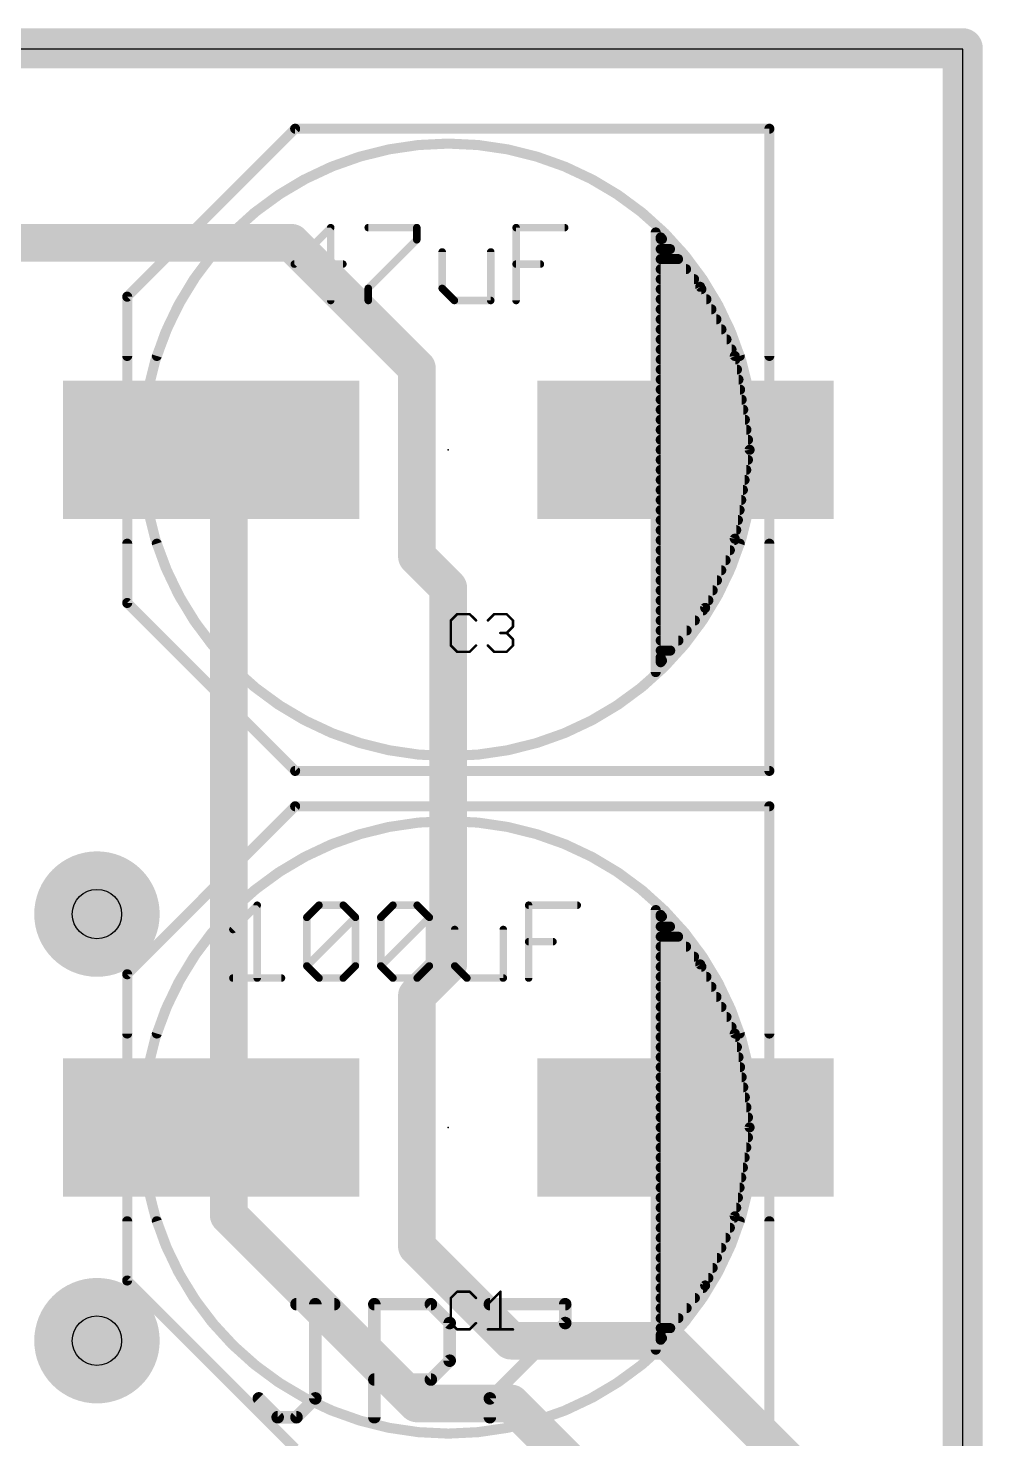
# Model space of a CAD drawing. Extents: x -0.5 to 48.5, y -14.8 to 29.2.
# Drawn here: x 38.8 to 48.46, y 14.88 to 29.16 of the extents above; entities that cross this region are included whole.
import ezdxf

# ---------------------------------------------------------------- set-up
doc = ezdxf.new("R2010")
doc.units = 0
for name, color, linetype in [('1', 22, 'CONTINUOUS'), ('18', 82, 'CONTINUOUS'), ('20', 7, 'CONTINUOUS'), ('21', 253, 'CONTINUOUS'), ('23', 7, 'CONTINUOUS'), ('25', 253, 'CONTINUOUS'), ('27', 253, 'CONTINUOUS'), ('44', 253, 'CONTINUOUS'), ('51', 253, 'CONTINUOUS')]:
    doc.layers.add(name, color=color, linetype=linetype)

# ---------------------------------------------------------------- blocks, each defined once
blk = doc.blocks.new('RECT')
blk.add_solid([(-0.5, -0.5), (0.5, -0.5), (-0.5, 0.5), (0.5, 0.5)])
blk = doc.blocks.new('ROUNDV')
at = {"const_width": 0.5}
blk.add_lwpolyline([(0, -0.25, 1), (0, 0.25, 1), (0, -0.25)], format="xyb", dxfattribs=at)

msp = doc.modelspace()

# ---------------------------------------------------------------- linework, layer by layer
at = {"layer": '1'}
for points, const_width in [([(-0.254, 28.956), (48.26, 28.956)], 0.4064), ([(48.26, 28.956), (48.26, 0)], 0.4064), ([(41.4655, 26.9875), (27.4955, 26.9875)], 0.381), ([(42.7355, 25.7175), (41.4655, 26.9875)], 0.381), ([(42.7355, 23.8125), (42.7355, 25.7175)], 0.381), ([(40.8305, 24.765), (40.653, 24.892)], 0.381), ([(40.8305, 24.765), (40.8305, 18.0975)], 0.381), ([(43.053, 23.495), (42.7355, 23.8125)], 0.381), ([(43.053, 19.685), (43.053, 23.495)], 0.381), ([(42.7355, 19.3675), (43.053, 19.685)], 0.381), ([(42.7355, 16.8275), (42.7355, 19.3675)], 0.381), ([(40.8305, 18.0975), (40.653, 18.034)], 0.381), ([(40.8305, 17.78), (40.653, 18.034)], 0.381), ([(40.8305, 17.145), (40.8305, 17.78)], 0.381), ([(42.7355, 15.24), (40.8305, 17.145)], 0.381), ([(43.688, 15.875), (42.7355, 16.8275)], 0.381), ([(45.2755, 15.875), (43.688, 15.875)], 0.381), ([(46.863, 14.2875), (45.2755, 15.875)], 0.381), ([(43.688, 15.24), (42.7355, 15.24)], 0.381), ([(44.958, 13.97), (43.688, 15.24)], 0.381)]:
    msp.add_lwpolyline(points, dxfattribs=dict(at, const_width=const_width))
for points, const_width in [([(48.3616, 28.956, 1), (48.1584, 28.956)], 0.2032), ([(48.26, 28.8544, 1), (48.26, 29.0576)], 0.2032), ([(41.5329, 27.0549, 1), (41.3981, 26.9201)], 0.1905), ([(41.4655, 26.8923, 1), (41.4655, 27.0828)], 0.1905), ([(42.8308, 25.7175, 1), (42.6403, 25.7175)], 0.1905), ([(42.6681, 25.6501, 1), (42.8029, 25.7849)], 0.1905), ([(40.7084, 24.9695, 1), (40.5976, 24.8145)], 0.1905), ([(40.9258, 24.765, 1), (40.7353, 24.765)], 0.1905), ([(40.7751, 24.6875, 1), (40.8859, 24.8425)], 0.1905), ([(42.8029, 23.8799, 1), (42.6681, 23.7451)], 0.1905), ([(42.6403, 23.8125, 1), (42.8308, 23.8125)], 0.1905), ([(43.1483, 23.495, 1), (42.9578, 23.495)], 0.1905), ([(42.9856, 23.4276, 1), (43.1204, 23.5624)], 0.1905), ([(43.1204, 19.6176, 1), (42.9856, 19.7524)], 0.1905), ([(42.9578, 19.685, 1), (43.1483, 19.685)], 0.1905), ([(42.6681, 19.4349, 1), (42.8029, 19.3001)], 0.1905), ([(42.8308, 19.3675, 1), (42.6403, 19.3675)], 0.1905), ([(40.8626, 18.0078, 1), (40.7984, 18.1872)], 0.1905), ([(40.7311, 18.0886, 1), (40.5749, 17.9794)], 0.1905), ([(40.6209, 18.1237, 1), (40.6851, 17.9443)], 0.1905), ([(40.7353, 18.0975, 1), (40.9258, 18.0975)], 0.1905), ([(40.9258, 17.78, 1), (40.7353, 17.78)], 0.1905), ([(40.7524, 17.7254, 1), (40.9086, 17.8346)], 0.1905), ([(40.8979, 17.2124, 1), (40.7631, 17.0776)], 0.1905), ([(40.7353, 17.145, 1), (40.9258, 17.145)], 0.1905), ([(42.8029, 16.8949, 1), (42.6681, 16.7601)], 0.1905), ([(42.6403, 16.8275, 1), (42.8308, 16.8275)], 0.1905), ([(43.688, 15.9703, 1), (43.688, 15.7797)], 0.1905), ([(43.6206, 15.8076, 1), (43.7554, 15.9424)], 0.1905), ([(45.3429, 15.9424, 1), (45.2081, 15.8076)], 0.1905), ([(45.2755, 15.7797, 1), (45.2755, 15.9703)], 0.1905), ([(42.7355, 15.3353, 1), (42.7355, 15.1448)], 0.1905), ([(43.7554, 15.3074, 1), (43.6206, 15.1726)], 0.1905), ([(43.688, 15.1448, 1), (43.688, 15.3353)], 0.1905), ([(42.6681, 15.1726, 1), (42.8029, 15.3074)], 0.1905)]:
    msp.add_lwpolyline(points, format="xyb", dxfattribs=dict(at, const_width=const_width))
at = {"layer": '20'}
for p, q in [((48.26, 28.946), (0, 28.946)), ((48.26, 0), (48.26, 28.946))]:
    msp.add_line(p, q, dxfattribs=at)
at = {"layer": '21', "const_width": 0.1016}
for points in [[(39.803, 26.442), (41.503, 28.142)], [(41.503, 28.142), (46.303, 28.142)], [(46.303, 28.142), (46.303, 25.842)], [(39.803, 25.842), (39.803, 26.442)], [(39.803, 23.342), (39.803, 23.942)], [(46.303, 23.942), (46.303, 21.642)], [(41.503, 21.642), (39.803, 23.342)], [(46.303, 21.642), (41.503, 21.642)], [(39.803, 19.584), (41.503, 21.284)], [(41.503, 21.284), (46.303, 21.284)], [(46.303, 21.284), (46.303, 18.984)], [(39.803, 18.984), (39.803, 19.584)], [(39.803, 16.484), (39.803, 17.084)], [(46.303, 17.084), (46.303, 14.784)], [(41.503, 14.784), (39.803, 16.484)]]:
    msp.add_lwpolyline(points, dxfattribs=at)
at = {"layer": '21'}
for points, const_width in [([(41.503, 28.1674, 1), (41.503, 28.1166)], 0.0508), ([(41.521, 28.124, 1), (41.485, 28.16)], 0.0508), ([(46.3284, 28.142, 1), (46.2776, 28.142)], 0.0508), ([(46.303, 28.1166, 1), (46.303, 28.1674)], 0.0508), ([(46.003, 25.842, 0.7285), (40.103, 25.842)], 0.1016), ([(39.785, 26.46, 1), (39.821, 26.424)], 0.0508), ([(39.8284, 26.442, 1), (39.7776, 26.442)], 0.0508), ([(39.7776, 25.842, 1), (39.8284, 25.842)], 0.0508), ([(40.0788, 25.8498, 1), (40.1272, 25.8342)], 0.0508), ([(45.9788, 25.8342, 1), (46.0272, 25.8498)], 0.0508), ([(46.2776, 25.842, 1), (46.3284, 25.842)], 0.0508), ([(39.8284, 23.942, 1), (39.7776, 23.942)], 0.0508), ([(40.103, 23.942, 0.7285), (46.003, 23.942)], 0.1016), ([(40.1272, 23.9498, 1), (40.0788, 23.9342)], 0.0508), ([(46.0272, 23.9342, 1), (45.9788, 23.9498)], 0.0508), ([(46.3284, 23.942, 1), (46.2776, 23.942)], 0.0508), ([(39.821, 23.36, 1), (39.785, 23.324)], 0.0508), ([(39.7776, 23.342, 1), (39.8284, 23.342)], 0.0508), ([(41.503, 21.6674, 1), (41.503, 21.6166)], 0.0508), ([(41.485, 21.624, 1), (41.521, 21.66)], 0.0508), ([(46.2776, 21.642, 1), (46.3284, 21.642)], 0.0508), ([(46.303, 21.6166, 1), (46.303, 21.6674)], 0.0508), ([(41.503, 21.3094, 1), (41.503, 21.2586)], 0.0508), ([(41.521, 21.266, 1), (41.485, 21.302)], 0.0508), ([(46.3284, 21.284, 1), (46.2776, 21.284)], 0.0508), ([(46.303, 21.2586, 1), (46.303, 21.3094)], 0.0508), ([(46.003, 18.984, 0.7285), (40.103, 18.984)], 0.1016), ([(39.785, 19.602, 1), (39.821, 19.566)], 0.0508), ([(39.8284, 19.584, 1), (39.7776, 19.584)], 0.0508), ([(39.7776, 18.984, 1), (39.8284, 18.984)], 0.0508), ([(40.0788, 18.9918, 1), (40.1272, 18.9762)], 0.0508), ([(45.9788, 18.9762, 1), (46.0272, 18.9918)], 0.0508), ([(46.2776, 18.984, 1), (46.3284, 18.984)], 0.0508), ([(39.8284, 17.084, 1), (39.7776, 17.084)], 0.0508), ([(40.103, 17.084, 0.7285), (46.003, 17.084)], 0.1016), ([(40.1272, 17.0918, 1), (40.0788, 17.0762)], 0.0508), ([(46.0272, 17.0762, 1), (45.9788, 17.0918)], 0.0508), ([(46.3284, 17.084, 1), (46.2776, 17.084)], 0.0508), ([(39.821, 16.502, 1), (39.785, 16.466)], 0.0508), ([(39.7776, 16.484, 1), (39.8284, 16.484)], 0.0508)]:
    msp.add_lwpolyline(points, format="xyb", dxfattribs=dict(at, const_width=const_width))
at = {"layer": '23'}
for p in [(43.053, 24.892), (43.053, 18.034)]:
    msp.add_point(p, dxfattribs=at)
at = {"layer": '25'}
for points, const_width in [([(43.1428, 23.2286), (43.0793, 23.1651)], 0.0254), ([(43.0793, 23.1651), (43.0793, 22.9109)], 0.0254), ([(43.2699, 23.2286), (43.1428, 23.2286)], 0.0254), ([(43.3335, 23.1651), (43.2699, 23.2286)], 0.0254), ([(43.4535, 23.1651), (43.517, 23.2286)], 0.0254), ([(43.517, 23.2286), (43.6442, 23.2286)], 0.0254), ([(43.6442, 23.2286), (43.7077, 23.1651)], 0.0254), ([(43.7077, 23.1651), (43.7077, 23.1015)], 0.0254), ([(43.6442, 23.038), (43.5806, 23.038)], 0.0254), ([(43.7077, 23.1015), (43.6442, 23.038)], 0.0254), ([(43.6442, 23.038), (43.7077, 22.9744)], 0.0254), ([(43.7077, 22.9744), (43.7077, 22.9109)], 0.0254), ([(43.0793, 22.9109), (43.1428, 22.8473)], 0.0254), ([(43.1428, 22.8473), (43.2699, 22.8473)], 0.0254), ([(43.2699, 22.8473), (43.3335, 22.9109)], 0.0254), ([(43.517, 22.8473), (43.4535, 22.9109)], 0.0254), ([(43.6442, 22.8473), (43.517, 22.8473)], 0.0254), ([(43.7077, 22.9109), (43.6442, 22.8473)], 0.0254), ([(41.5166, 16.2443), (41.898, 16.2443)], 0.127), ([(41.7073, 15.291), (41.7073, 16.2443)], 0.127), ([(42.3047, 15.1003), (42.3047, 16.2443)], 0.127), ([(42.3047, 16.2443), (42.8767, 16.2443)], 0.127), ([(42.8767, 16.2443), (43.0673, 16.0536)], 0.127), ([(43.1428, 16.3706), (43.0793, 16.3071)], 0.0254), ([(43.0793, 16.3071), (43.0793, 16.0529)], 0.0254), ([(43.2699, 16.3706), (43.1428, 16.3706)], 0.0254), ([(43.3335, 16.3071), (43.2699, 16.3706)], 0.0254), ([(43.4741, 16.2443), (44.2367, 16.2443)], 0.127), ([(43.4535, 16.2435), (43.5806, 16.3706)], 0.0254), ([(43.5806, 16.3706), (43.5806, 15.9893)], 0.0254), ([(44.2367, 16.2443), (44.2367, 16.0536)], 0.127), ([(43.0673, 16.0536), (43.0673, 15.6723)], 0.127), ([(43.0793, 16.0529), (43.1428, 15.9893)], 0.0254), ([(43.1428, 15.9893), (43.2699, 15.9893)], 0.0254), ([(43.2699, 15.9893), (43.3335, 16.0529)], 0.0254), ([(44.2367, 16.0536), (43.4741, 15.291)], 0.127), ([(43.4535, 15.9893), (43.7077, 15.9893)], 0.0254), ([(43.0673, 15.6723), (42.8767, 15.4816)], 0.127), ([(42.8767, 15.4816), (42.3047, 15.4816)], 0.127), ([(41.1353, 15.291), (41.326, 15.1003)], 0.127), ([(41.5166, 15.1003), (41.7073, 15.291)], 0.127), ([(43.4741, 15.291), (43.4741, 15.1003)], 0.127), ([(41.326, 15.1003), (41.5166, 15.1003)], 0.127)]:
    msp.add_lwpolyline(points, dxfattribs=dict(at, const_width=const_width))
for points, const_width in [([(43.0856, 23.1651, 1), (43.0729, 23.1651)], 0.0127), ([(43.0748, 23.1696, 1), (43.0838, 23.1606)], 0.0127), ([(43.1428, 23.235, 1), (43.1428, 23.2223)], 0.0127), ([(43.1473, 23.2241, 1), (43.1383, 23.2331)], 0.0127), ([(43.2744, 23.2331, 1), (43.2655, 23.2241)], 0.0127), ([(43.2699, 23.2223, 1), (43.2699, 23.235)], 0.0127), ([(43.329, 23.1606, 1), (43.338, 23.1696)], 0.0127), ([(43.449, 23.1696, 1), (43.458, 23.1606)], 0.0127), ([(43.517, 23.235, 1), (43.517, 23.2223)], 0.0127), ([(43.5215, 23.2241, 1), (43.5126, 23.2331)], 0.0127), ([(43.6486, 23.2331, 1), (43.6397, 23.2241)], 0.0127), ([(43.6442, 23.2223, 1), (43.6442, 23.235)], 0.0127), ([(43.7141, 23.1651, 1), (43.7014, 23.1651)], 0.0127), ([(43.7032, 23.1606, 1), (43.7122, 23.1696)], 0.0127), ([(43.5806, 23.0443, 1), (43.5806, 23.0316)], 0.0127), ([(43.6486, 23.0425, 1), (43.6397, 23.0335)], 0.0127), ([(43.6397, 23.0425, 1), (43.6486, 23.0335)], 0.0127), ([(43.6442, 23.0316, 1), (43.6442, 23.0443)], 0.0127), ([(43.7014, 23.1015, 1), (43.7141, 23.1015)], 0.0127), ([(43.7141, 22.9744, 1), (43.7014, 22.9744)], 0.0127), ([(43.7122, 23.097, 1), (43.7032, 23.106)], 0.0127), ([(43.0838, 22.9153, 1), (43.0748, 22.9064)], 0.0127), ([(43.0729, 22.9109, 1), (43.0856, 22.9109)], 0.0127), ([(43.1428, 22.8537, 1), (43.1428, 22.8409)], 0.0127), ([(43.1383, 22.8428, 1), (43.1473, 22.8518)], 0.0127), ([(43.2655, 22.8518, 1), (43.2744, 22.8428)], 0.0127), ([(43.2699, 22.8409, 1), (43.2699, 22.8537)], 0.0127), ([(43.338, 22.9064, 1), (43.329, 22.9153)], 0.0127), ([(43.458, 22.9153, 1), (43.449, 22.9064)], 0.0127), ([(43.517, 22.8537, 1), (43.517, 22.8409)], 0.0127), ([(43.5126, 22.8428, 1), (43.5215, 22.8518)], 0.0127), ([(43.6397, 22.8518, 1), (43.6486, 22.8428)], 0.0127), ([(43.6442, 22.8409, 1), (43.6442, 22.8537)], 0.0127), ([(43.7014, 22.9109, 1), (43.7141, 22.9109)], 0.0127), ([(43.7032, 22.9699, 1), (43.7122, 22.9789)], 0.0127), ([(43.7122, 22.9064, 1), (43.7032, 22.9153)], 0.0127), ([(41.5166, 16.276, 1), (41.5166, 16.2125)], 0.0635), ([(41.739, 16.2443, 1), (41.6755, 16.2443)], 0.0635), ([(41.898, 16.2125, 1), (41.898, 16.276)], 0.0635), ([(42.3364, 16.2443, 1), (42.2729, 16.2443)], 0.0635), ([(42.3047, 16.276, 1), (42.3047, 16.2125)], 0.0635), ([(42.8991, 16.2667, 1), (42.8542, 16.2218)], 0.0635), ([(42.8767, 16.2125, 1), (42.8767, 16.276)], 0.0635), ([(43.0856, 16.3071, 1), (43.0729, 16.3071)], 0.0127), ([(43.0748, 16.3116, 1), (43.0838, 16.3026)], 0.0127), ([(43.1428, 16.377, 1), (43.1428, 16.3643)], 0.0127), ([(43.1473, 16.3661, 1), (43.1383, 16.3751)], 0.0127), ([(43.2744, 16.3751, 1), (43.2655, 16.3661)], 0.0127), ([(43.2699, 16.3643, 1), (43.2699, 16.377)], 0.0127), ([(43.329, 16.3026, 1), (43.338, 16.3116)], 0.0127), ([(43.4741, 16.276, 1), (43.4741, 16.2125)], 0.0635), ([(43.5869, 16.3706, 1), (43.5742, 16.3706)], 0.0127), ([(43.5851, 16.3661, 1), (43.5761, 16.3751)], 0.0127), ([(44.2685, 16.2443, 1), (44.205, 16.2443)], 0.0635), ([(44.2367, 16.2125, 1), (44.2367, 16.276)], 0.0635), ([(43.449, 16.248, 1), (43.458, 16.239)], 0.0127), ([(43.0991, 16.0536, 1), (43.0356, 16.0536)], 0.0635), ([(43.0449, 16.0312, 1), (43.0898, 16.0761)], 0.0635), ([(43.0838, 16.0573, 1), (43.0748, 16.0484)], 0.0127), ([(43.0729, 16.0529, 1), (43.0856, 16.0529)], 0.0127), ([(43.1428, 15.9956, 1), (43.1428, 15.983)], 0.0127), ([(43.1383, 15.9848, 1), (43.1473, 15.9938)], 0.0127), ([(43.2655, 15.9938, 1), (43.2744, 15.9848)], 0.0127), ([(43.2699, 15.983, 1), (43.2699, 15.9956)], 0.0127), ([(43.338, 16.0484, 1), (43.329, 16.0573)], 0.0127), ([(43.4535, 15.9956, 1), (43.4535, 15.983)], 0.0127), ([(43.5742, 15.9893, 1), (43.5869, 15.9893)], 0.0127), ([(43.7077, 15.983, 1), (43.7077, 15.9956)], 0.0127), ([(44.205, 16.0536, 1), (44.2685, 16.0536)], 0.0635), ([(44.2592, 16.0312, 1), (44.2143, 16.0761)], 0.0635), ([(43.0898, 15.6498, 1), (43.0449, 15.6947)], 0.0635), ([(43.0356, 15.6723, 1), (43.0991, 15.6723)], 0.0635), ([(42.3047, 15.5134, 1), (42.3047, 15.4499)], 0.0635), ([(42.8542, 15.5041, 1), (42.8991, 15.4592)], 0.0635), ([(42.8767, 15.4499, 1), (42.8767, 15.5134)], 0.0635), ([(41.1578, 15.3134, 1), (41.1128, 15.2685)], 0.0635), ([(41.6755, 15.291, 1), (41.739, 15.291)], 0.0635), ([(41.7297, 15.2685, 1), (41.6848, 15.3134)], 0.0635), ([(43.5058, 15.291, 1), (43.4423, 15.291)], 0.0635), ([(43.4516, 15.3134, 1), (43.4965, 15.2685)], 0.0635), ([(41.326, 15.1321, 1), (41.326, 15.0686)], 0.0635), ([(41.3035, 15.0778, 1), (41.3484, 15.1228)], 0.0635), ([(41.4942, 15.1228, 1), (41.5391, 15.0778)], 0.0635), ([(41.5166, 15.0686, 1), (41.5166, 15.1321)], 0.0635), ([(42.2729, 15.1003, 1), (42.3364, 15.1003)], 0.0635), ([(43.4423, 15.1003, 1), (43.5058, 15.1003)], 0.0635)]:
    msp.add_lwpolyline(points, format="xyb", dxfattribs=dict(at, const_width=const_width))
at = {"layer": '27', "const_width": 0.0762}
for points in [[(41.8631, 27.1405), (41.4944, 26.7719)], [(41.8631, 26.4033), (41.8631, 27.1405)], [(42.2429, 27.1405), (42.7343, 27.1405)], [(42.7343, 27.1405), (42.7343, 27.0177)], [(43.7397, 26.4033), (43.7397, 27.1405)], [(43.7397, 27.1405), (44.2312, 27.1405)], [(42.7343, 27.0177), (42.2429, 26.5262)], [(42.9913, 26.8948), (42.9913, 26.5262)], [(43.4828, 26.4033), (43.4828, 26.8948)], [(41.4944, 26.7719), (41.9859, 26.7719)], [(43.7397, 26.7719), (43.9854, 26.7719)], [(42.2429, 26.5262), (42.2429, 26.4033)], [(42.9913, 26.5262), (43.1141, 26.4033)], [(43.1141, 26.4033), (43.4828, 26.4033)], [(40.873, 20.0368), (41.1188, 20.2825)], [(41.1188, 20.2825), (41.1188, 19.5453)], [(41.6214, 20.1597), (41.7443, 20.2825)], [(41.7443, 20.2825), (41.9901, 20.2825)], [(41.9901, 20.2825), (42.1129, 20.1597)], [(42.3699, 20.1597), (42.4927, 20.2825)], [(42.4927, 20.2825), (42.7385, 20.2825)], [(42.7385, 20.2825), (42.8613, 20.1597)], [(43.8667, 19.5453), (43.8667, 20.2825)], [(43.8667, 20.2825), (44.3582, 20.2825)], [(41.6214, 19.6682), (41.6214, 20.1597)], [(41.6214, 19.6682), (42.1129, 20.1597)], [(42.1129, 20.1597), (42.1129, 19.6682)], [(42.3699, 19.6682), (42.3699, 20.1597)], [(42.3699, 19.6682), (42.8613, 20.1597)], [(42.8613, 20.1597), (42.8613, 19.6682)], [(43.1183, 20.0368), (43.1183, 19.6682)], [(43.6098, 19.5453), (43.6098, 20.0368)], [(43.8667, 19.9139), (44.1124, 19.9139)], [(41.7443, 19.5453), (41.6214, 19.6682)], [(42.1129, 19.6682), (41.9901, 19.5453)], [(42.4927, 19.5453), (42.3699, 19.6682)], [(42.8613, 19.6682), (42.7385, 19.5453)], [(43.1183, 19.6682), (43.2411, 19.5453)], [(40.873, 19.5453), (41.3645, 19.5453)], [(41.9901, 19.5453), (41.7443, 19.5453)], [(42.7385, 19.5453), (42.4927, 19.5453)], [(43.2411, 19.5453), (43.6098, 19.5453)]]:
    msp.add_lwpolyline(points, dxfattribs=at)
at = {"layer": '27', "const_width": 0.0381}
for points in [[(41.8821, 27.1405, 1), (41.844, 27.1405)], [(41.8765, 27.1271, 1), (41.8496, 27.154)], [(42.2429, 27.1596, 1), (42.2429, 27.1215)], [(42.7534, 27.1405, 1), (42.7153, 27.1405)], [(42.7343, 27.1215, 1), (42.7343, 27.1596)], [(43.7587, 27.1405, 1), (43.7206, 27.1405)], [(43.7397, 27.1596, 1), (43.7397, 27.1215)], [(44.2312, 27.1215, 1), (44.2312, 27.1596)], [(42.7153, 27.0177, 1), (42.7534, 27.0177)], [(42.7478, 27.0042, 1), (42.7209, 27.0311)], [(43.0103, 26.8948, 1), (42.9722, 26.8948)], [(43.5018, 26.8948, 1), (43.4637, 26.8948)], [(41.4944, 26.791, 1), (41.4944, 26.7529)], [(41.481, 26.7854, 1), (41.5079, 26.7584)], [(41.9859, 26.7529, 1), (41.9859, 26.791)], [(43.7397, 26.791, 1), (43.7397, 26.7529)], [(43.9854, 26.7529, 1), (43.9854, 26.791)], [(42.2619, 26.5262, 1), (42.2238, 26.5262)], [(42.2294, 26.5396, 1), (42.2563, 26.5127)], [(43.0047, 26.5396, 1), (42.9778, 26.5127)], [(41.844, 26.4033, 1), (41.8821, 26.4033)], [(42.2238, 26.4033, 1), (42.2619, 26.4033)], [(42.9722, 26.5262, 1), (43.0103, 26.5262)], [(43.1141, 26.4224, 1), (43.1141, 26.3843)], [(43.1007, 26.3898, 1), (43.1276, 26.4168)], [(43.4637, 26.4033, 1), (43.5018, 26.4033)], [(43.4828, 26.3843, 1), (43.4828, 26.4224)], [(43.7206, 26.4033, 1), (43.7587, 26.4033)], [(41.1378, 20.2825, 1), (41.0997, 20.2825)], [(41.1322, 20.2691, 1), (41.1053, 20.296)], [(41.7443, 20.3016, 1), (41.7443, 20.2635)], [(41.7578, 20.2691, 1), (41.7308, 20.296)], [(42.0035, 20.296, 1), (41.9766, 20.2691)], [(41.9901, 20.2635, 1), (41.9901, 20.3016)], [(42.4927, 20.3016, 1), (42.4927, 20.2635)], [(42.5062, 20.2691, 1), (42.4793, 20.296)], [(42.7519, 20.296, 1), (42.725, 20.2691)], [(42.7385, 20.2635, 1), (42.7385, 20.3016)], [(43.8857, 20.2825, 1), (43.8476, 20.2825)], [(43.8667, 20.3016, 1), (43.8667, 20.2635)], [(44.3582, 20.2635, 1), (44.3582, 20.3016)], [(41.6405, 20.1597, 1), (41.6024, 20.1597)], [(41.608, 20.1731, 1), (41.6349, 20.1462)], [(42.132, 20.1597, 1), (42.0939, 20.1597)], [(42.1264, 20.1462, 1), (42.0995, 20.1731)], [(42.0995, 20.1462, 1), (42.1264, 20.1731)], [(42.3889, 20.1597, 1), (42.3508, 20.1597)], [(42.3564, 20.1731, 1), (42.3833, 20.1462)], [(42.8804, 20.1597, 1), (42.8423, 20.1597)], [(42.8748, 20.1462, 1), (42.8479, 20.1731)], [(42.8479, 20.1462, 1), (42.8748, 20.1731)], [(40.8596, 20.0503, 1), (40.8865, 20.0233)], [(43.1373, 20.0368, 1), (43.0992, 20.0368)], [(43.6288, 20.0368, 1), (43.5907, 20.0368)], [(43.8667, 19.933, 1), (43.8667, 19.8949)], [(44.1124, 19.8949, 1), (44.1124, 19.933)], [(41.6349, 19.6816, 1), (41.608, 19.6547)], [(42.1264, 19.6547, 1), (42.0995, 19.6816)], [(42.3833, 19.6816, 1), (42.3564, 19.6547)], [(42.8748, 19.6547, 1), (42.8479, 19.6816)], [(43.1317, 19.6816, 1), (43.1048, 19.6547)], [(40.873, 19.5644, 1), (40.873, 19.5263)], [(41.0997, 19.5453, 1), (41.1378, 19.5453)], [(41.3645, 19.5263, 1), (41.3645, 19.5644)], [(41.608, 19.6816, 1), (41.6349, 19.6547)], [(41.6024, 19.6682, 1), (41.6405, 19.6682)], [(41.7443, 19.5644, 1), (41.7443, 19.5263)], [(41.7308, 19.5318, 1), (41.7578, 19.5588)], [(41.9766, 19.5588, 1), (42.0035, 19.5318)], [(41.9901, 19.5263, 1), (41.9901, 19.5644)], [(42.0939, 19.6682, 1), (42.132, 19.6682)], [(42.3508, 19.6682, 1), (42.3889, 19.6682)], [(42.3564, 19.6816, 1), (42.3833, 19.6547)], [(42.4927, 19.5644, 1), (42.4927, 19.5263)], [(42.4793, 19.5318, 1), (42.5062, 19.5588)], [(42.725, 19.5588, 1), (42.7519, 19.5318)], [(42.7385, 19.5263, 1), (42.7385, 19.5644)], [(42.8423, 19.6682, 1), (42.8804, 19.6682)], [(43.0992, 19.6682, 1), (43.1373, 19.6682)], [(43.2411, 19.5644, 1), (43.2411, 19.5263)], [(43.2277, 19.5318, 1), (43.2546, 19.5588)], [(43.5907, 19.5453, 1), (43.6288, 19.5453)], [(43.6098, 19.5263, 1), (43.6098, 19.5644)], [(43.8476, 19.5453, 1), (43.8857, 19.5453)]]:
    msp.add_lwpolyline(points, format="xyb", dxfattribs=at)
at = {"layer": '44'}
for centre in [(39.497, 20.193), (39.497, 15.875)]:
    msp.add_circle(centre, 0.25, dxfattribs=at)
at = {"layer": '51', "const_width": 0.1016}
for points in [[(39.803, 26.442), (41.503, 28.142)], [(41.503, 28.142), (46.303, 28.142)], [(46.303, 28.142), (46.303, 21.642)], [(45.153, 22.642), (45.153, 27.092)], [(45.603, 26.542), (45.203, 27.042)], [(45.203, 27.042), (45.203, 22.792)], [(45.2161, 27.0256), (45.203, 27.0256)], [(45.2974, 26.924), (45.203, 26.924)], [(45.3787, 26.8224), (45.203, 26.8224)], [(45.46, 26.7208), (45.203, 26.7208)], [(45.5412, 26.6192), (45.203, 26.6192)], [(45.6152, 26.5176), (45.203, 26.5176)], [(45.953, 25.842), (45.603, 26.542)], [(39.803, 23.342), (39.803, 26.442)], [(45.666, 26.416), (45.203, 26.416)], [(45.7168, 26.3144), (45.203, 26.3144)], [(45.7676, 26.2128), (45.203, 26.2128)], [(45.8184, 26.1112), (45.203, 26.1112)], [(45.8692, 26.0096), (45.203, 26.0096)], [(45.92, 25.908), (45.203, 25.908)], [(45.9586, 25.8064), (45.203, 25.8064)], [(46.103, 24.892), (45.953, 25.842)], [(45.9747, 25.7048), (45.203, 25.7048)], [(45.9907, 25.6032), (45.203, 25.6032)], [(46.0068, 25.5016), (45.203, 25.5016)], [(46.0228, 25.4), (45.203, 25.4)], [(46.0388, 25.2984), (45.203, 25.2984)], [(46.0549, 25.1968), (45.203, 25.1968)], [(46.0709, 25.0952), (45.203, 25.0952)], [(46.087, 24.9936), (45.203, 24.9936)], [(46.103, 24.892), (45.203, 24.892)], [(45.953, 23.992), (46.103, 24.892)], [(46.0861, 24.7904), (45.203, 24.7904)], [(46.0691, 24.6888), (45.203, 24.6888)], [(46.0522, 24.5872), (45.203, 24.5872)], [(46.0353, 24.4856), (45.203, 24.4856)], [(46.0183, 24.384), (45.203, 24.384)], [(46.0014, 24.2824), (45.203, 24.2824)], [(45.9845, 24.1808), (45.203, 24.1808)], [(45.9675, 24.0792), (45.203, 24.0792)], [(45.9468, 23.9776), (45.203, 23.9776)], [(45.653, 23.292), (45.953, 23.992)], [(45.9033, 23.876), (45.203, 23.876)], [(45.8597, 23.7744), (45.203, 23.7744)], [(45.8162, 23.6728), (45.203, 23.6728)], [(45.7727, 23.5712), (45.203, 23.5712)], [(45.7291, 23.4696), (45.203, 23.4696)], [(45.6856, 23.368), (45.203, 23.368)], [(41.503, 21.642), (39.803, 23.342)], [(45.203, 22.742), (45.653, 23.292)], [(45.6321, 23.2664), (45.203, 23.2664)], [(45.5489, 23.1648), (45.203, 23.1648)], [(45.4658, 23.0632), (45.203, 23.0632)], [(45.3827, 22.9616), (45.203, 22.9616)], [(45.2995, 22.86), (45.203, 22.86)], [(45.203, 22.792), (45.203, 22.742)], [(45.2164, 22.7584), (45.203, 22.7584)], [(46.303, 21.642), (41.503, 21.642)], [(39.803, 19.584), (41.503, 21.284)], [(41.503, 21.284), (46.303, 21.284)], [(46.303, 21.284), (46.303, 14.784)], [(45.153, 15.784), (45.153, 20.234)], [(45.603, 19.684), (45.203, 20.184)], [(45.203, 20.184), (45.203, 15.934)], [(45.2161, 20.1676), (45.203, 20.1676)], [(45.2974, 20.066), (45.203, 20.066)], [(45.3787, 19.9644), (45.203, 19.9644)], [(45.46, 19.8628), (45.203, 19.8628)], [(45.5412, 19.7612), (45.203, 19.7612)], [(45.6152, 19.6596), (45.203, 19.6596)], [(45.953, 18.984), (45.603, 19.684)], [(39.803, 16.484), (39.803, 19.584)], [(45.666, 19.558), (45.203, 19.558)], [(45.7168, 19.4564), (45.203, 19.4564)], [(45.7676, 19.3548), (45.203, 19.3548)], [(45.8184, 19.2532), (45.203, 19.2532)], [(45.8692, 19.1516), (45.203, 19.1516)], [(45.92, 19.05), (45.203, 19.05)], [(45.9586, 18.9484), (45.203, 18.9484)], [(46.103, 18.034), (45.953, 18.984)], [(45.9747, 18.8468), (45.203, 18.8468)], [(45.9907, 18.7452), (45.203, 18.7452)], [(46.0068, 18.6436), (45.203, 18.6436)], [(46.0228, 18.542), (45.203, 18.542)], [(46.0388, 18.4404), (45.203, 18.4404)], [(46.0549, 18.3388), (45.203, 18.3388)], [(46.0709, 18.2372), (45.203, 18.2372)], [(46.087, 18.1356), (45.203, 18.1356)], [(46.103, 18.034), (45.203, 18.034)], [(45.953, 17.134), (46.103, 18.034)], [(46.0861, 17.9324), (45.203, 17.9324)], [(46.0691, 17.8308), (45.203, 17.8308)], [(46.0522, 17.7292), (45.203, 17.7292)], [(46.0353, 17.6276), (45.203, 17.6276)], [(46.0183, 17.526), (45.203, 17.526)], [(46.0014, 17.4244), (45.203, 17.4244)], [(45.9845, 17.3228), (45.203, 17.3228)], [(45.9675, 17.2212), (45.203, 17.2212)], [(45.9468, 17.1196), (45.203, 17.1196)], [(45.653, 16.434), (45.953, 17.134)], [(45.9033, 17.018), (45.203, 17.018)], [(45.8597, 16.9164), (45.203, 16.9164)], [(45.8162, 16.8148), (45.203, 16.8148)], [(45.7727, 16.7132), (45.203, 16.7132)], [(45.7291, 16.6116), (45.203, 16.6116)], [(41.503, 14.784), (39.803, 16.484)], [(45.6856, 16.51), (45.203, 16.51)], [(45.203, 15.884), (45.653, 16.434)], [(45.6321, 16.4084), (45.203, 16.4084)], [(45.5489, 16.3068), (45.203, 16.3068)], [(45.4658, 16.2052), (45.203, 16.2052)], [(45.3827, 16.1036), (45.203, 16.1036)], [(45.2995, 16.002), (45.203, 16.002)], [(45.203, 15.934), (45.203, 15.884)], [(45.2164, 15.9004), (45.203, 15.9004)]]:
    msp.add_lwpolyline(points, dxfattribs=at)
at = {"layer": '51'}
for points, const_width in [([(41.503, 28.1674, 1), (41.503, 28.1166)], 0.0508), ([(41.521, 28.124, 1), (41.485, 28.16)], 0.0508), ([(46.3284, 28.142, 1), (46.2776, 28.142)], 0.0508), ([(46.303, 28.1166, 1), (46.303, 28.1674)], 0.0508), ([(43.053, 21.792, 1), (43.053, 27.992, 1), (43.053, 21.792)], 0.1016), ([(45.1784, 27.092, 1), (45.1276, 27.092)], 0.0508), ([(45.2228, 27.0579, 1), (45.1832, 27.0261)], 0.0508), ([(45.2284, 27.042, 1), (45.1776, 27.042)], 0.0508), ([(45.203, 27.051, 1), (45.203, 27.0002)], 0.0508), ([(45.2161, 27.0002, 1), (45.2161, 27.051)], 0.0508), ([(45.203, 26.9494, 1), (45.203, 26.8986)], 0.0508), ([(45.203, 26.8478, 1), (45.203, 26.797)], 0.0508), ([(45.2974, 26.8986, 1), (45.2974, 26.9494)], 0.0508), ([(45.3787, 26.797, 1), (45.3787, 26.8478)], 0.0508), ([(45.203, 26.7462, 1), (45.203, 26.6954)], 0.0508), ([(45.46, 26.6954, 1), (45.46, 26.7462)], 0.0508), ([(45.203, 26.6446, 1), (45.203, 26.5938)], 0.0508), ([(45.203, 26.543, 1), (45.203, 26.4922)], 0.0508), ([(45.5412, 26.5938, 1), (45.5412, 26.6446)], 0.0508), ([(45.6257, 26.5534, 1), (45.5803, 26.5306)], 0.0508), ([(45.5832, 26.5261, 1), (45.6228, 26.5579)], 0.0508), ([(45.6152, 26.4922, 1), (45.6152, 26.543)], 0.0508), ([(39.785, 26.46, 1), (39.821, 26.424)], 0.0508), ([(39.8284, 26.442, 1), (39.7776, 26.442)], 0.0508), ([(45.203, 26.4414, 1), (45.203, 26.3906)], 0.0508), ([(45.666, 26.3906, 1), (45.666, 26.4414)], 0.0508), ([(45.203, 26.3398, 1), (45.203, 26.289)], 0.0508), ([(45.7168, 26.289, 1), (45.7168, 26.3398)], 0.0508), ([(45.203, 26.2382, 1), (45.203, 26.1874)], 0.0508), ([(45.203, 26.1366, 1), (45.203, 26.0858)], 0.0508), ([(45.7676, 26.1874, 1), (45.7676, 26.2382)], 0.0508), ([(45.8184, 26.0858, 1), (45.8184, 26.1366)], 0.0508), ([(45.203, 26.035, 1), (45.203, 25.9842)], 0.0508), ([(45.8692, 25.9842, 1), (45.8692, 26.035)], 0.0508), ([(45.203, 25.9334, 1), (45.203, 25.8826)], 0.0508), ([(45.203, 25.8318, 1), (45.203, 25.781)], 0.0508), ([(45.92, 25.8826, 1), (45.92, 25.9334)], 0.0508), ([(45.9781, 25.846, 1), (45.9279, 25.838)], 0.0508), ([(45.9303, 25.8306, 1), (45.9757, 25.8534)], 0.0508), ([(45.9586, 25.781, 1), (45.9586, 25.8318)], 0.0508), ([(45.203, 25.7302, 1), (45.203, 25.6794)], 0.0508), ([(45.9747, 25.6794, 1), (45.9747, 25.7302)], 0.0508), ([(45.203, 25.6286, 1), (45.203, 25.5778)], 0.0508), ([(45.9907, 25.5778, 1), (45.9907, 25.6286)], 0.0508), ([(45.203, 25.527, 1), (45.203, 25.4762)], 0.0508), ([(45.203, 25.4254, 1), (45.203, 25.3746)], 0.0508), ([(46.0068, 25.4762, 1), (46.0068, 25.527)], 0.0508), ([(46.0228, 25.3746, 1), (46.0228, 25.4254)], 0.0508), ([(45.203, 25.3238, 1), (45.203, 25.273)], 0.0508), ([(46.0388, 25.273, 1), (46.0388, 25.3238)], 0.0508), ([(45.203, 25.2222, 1), (45.203, 25.1714)], 0.0508), ([(45.203, 25.1206, 1), (45.203, 25.0698)], 0.0508), ([(46.0549, 25.1714, 1), (46.0549, 25.2222)], 0.0508), ([(46.0709, 25.0698, 1), (46.0709, 25.1206)], 0.0508), ([(45.203, 25.019, 1), (45.203, 24.9682)], 0.0508), ([(46.087, 24.9682, 1), (46.087, 25.019)], 0.0508), ([(45.203, 24.9174, 1), (45.203, 24.8666)], 0.0508), ([(46.1281, 24.8878, 1), (46.0779, 24.8962)], 0.0508), ([(46.0779, 24.888, 1), (46.1281, 24.896)], 0.0508), ([(46.103, 24.8666, 1), (46.103, 24.9174)], 0.0508), ([(45.203, 24.8158, 1), (45.203, 24.765)], 0.0508), ([(45.203, 24.7142, 1), (45.203, 24.6634)], 0.0508), ([(46.0691, 24.6634, 1), (46.0691, 24.7142)], 0.0508), ([(46.0861, 24.765, 1), (46.0861, 24.8158)], 0.0508), ([(45.203, 24.6126, 1), (45.203, 24.5618)], 0.0508), ([(46.0522, 24.5618, 1), (46.0522, 24.6126)], 0.0508), ([(45.203, 24.511, 1), (45.203, 24.4602)], 0.0508), ([(45.203, 24.4094, 1), (45.203, 24.3586)], 0.0508), ([(46.0183, 24.3586, 1), (46.0183, 24.4094)], 0.0508), ([(46.0353, 24.4602, 1), (46.0353, 24.511)], 0.0508), ([(45.203, 24.3078, 1), (45.203, 24.257)], 0.0508), ([(46.0014, 24.257, 1), (46.0014, 24.3078)], 0.0508), ([(45.203, 24.2062, 1), (45.203, 24.1554)], 0.0508), ([(45.203, 24.1046, 1), (45.203, 24.0538)], 0.0508), ([(45.9675, 24.0538, 1), (45.9675, 24.1046)], 0.0508), ([(45.9845, 24.1554, 1), (45.9845, 24.2062)], 0.0508), ([(45.203, 24.003, 1), (45.203, 23.9522)], 0.0508), ([(45.9279, 23.9962, 1), (45.9781, 23.9878)], 0.0508), ([(45.9763, 23.982, 1), (45.9297, 24.002)], 0.0508), ([(45.9468, 23.9522, 1), (45.9468, 24.003)], 0.0508), ([(45.203, 23.9014, 1), (45.203, 23.8506)], 0.0508), ([(45.9033, 23.8506, 1), (45.9033, 23.9014)], 0.0508), ([(45.203, 23.7998, 1), (45.203, 23.749)], 0.0508), ([(45.203, 23.6982, 1), (45.203, 23.6474)], 0.0508), ([(45.8162, 23.6474, 1), (45.8162, 23.6982)], 0.0508), ([(45.8597, 23.749, 1), (45.8597, 23.7998)], 0.0508), ([(45.203, 23.5966, 1), (45.203, 23.5458)], 0.0508), ([(45.7727, 23.5458, 1), (45.7727, 23.5966)], 0.0508), ([(45.203, 23.495, 1), (45.203, 23.4442)], 0.0508), ([(45.203, 23.3934, 1), (45.203, 23.3426)], 0.0508), ([(45.6856, 23.3426, 1), (45.6856, 23.3934)], 0.0508), ([(45.7291, 23.4442, 1), (45.7291, 23.495)], 0.0508), ([(39.821, 23.36, 1), (39.785, 23.324)], 0.0508), ([(39.7776, 23.342, 1), (39.8284, 23.342)], 0.0508), ([(45.203, 23.2918, 1), (45.203, 23.241)], 0.0508), ([(45.6297, 23.302, 1), (45.6763, 23.282)], 0.0508), ([(45.6321, 23.241, 1), (45.6321, 23.2918)], 0.0508), ([(45.6727, 23.2759, 1), (45.6333, 23.3081)], 0.0508), ([(45.203, 23.1902, 1), (45.203, 23.1394)], 0.0508), ([(45.5489, 23.1394, 1), (45.5489, 23.1902)], 0.0508), ([(45.203, 23.0886, 1), (45.203, 23.0378)], 0.0508), ([(45.203, 22.987, 1), (45.203, 22.9362)], 0.0508), ([(45.3827, 22.9362, 1), (45.3827, 22.987)], 0.0508), ([(45.4658, 23.0378, 1), (45.4658, 23.0886)], 0.0508), ([(45.203, 22.8854, 1), (45.203, 22.8346)], 0.0508), ([(45.2995, 22.8346, 1), (45.2995, 22.8854)], 0.0508), ([(45.2284, 22.792, 1), (45.1776, 22.792)], 0.0508), ([(45.1776, 22.792, 1), (45.2284, 22.792)], 0.0508), ([(45.203, 22.7838, 1), (45.203, 22.733)], 0.0508), ([(45.1833, 22.7581, 1), (45.2227, 22.7259)], 0.0508), ([(45.1776, 22.742, 1), (45.2284, 22.742)], 0.0508), ([(45.2164, 22.733, 1), (45.2164, 22.7838)], 0.0508), ([(45.1276, 22.642, 1), (45.1784, 22.642)], 0.0508), ([(41.503, 21.6674, 1), (41.503, 21.6166)], 0.0508), ([(41.485, 21.624, 1), (41.521, 21.66)], 0.0508), ([(46.2776, 21.642, 1), (46.3284, 21.642)], 0.0508), ([(46.303, 21.6166, 1), (46.303, 21.6674)], 0.0508), ([(41.503, 21.3094, 1), (41.503, 21.2586)], 0.0508), ([(41.521, 21.266, 1), (41.485, 21.302)], 0.0508), ([(46.3284, 21.284, 1), (46.2776, 21.284)], 0.0508), ([(46.303, 21.2586, 1), (46.303, 21.3094)], 0.0508), ([(43.053, 14.934, 1), (43.053, 21.134, 1), (43.053, 14.934)], 0.1016), ([(45.1784, 20.234, 1), (45.1276, 20.234)], 0.0508), ([(45.2228, 20.1999, 1), (45.1832, 20.1681)], 0.0508), ([(45.2284, 20.184, 1), (45.1776, 20.184)], 0.0508), ([(45.203, 20.193, 1), (45.203, 20.1422)], 0.0508), ([(45.2161, 20.1422, 1), (45.2161, 20.193)], 0.0508), ([(45.203, 20.0914, 1), (45.203, 20.0406)], 0.0508), ([(45.203, 19.9898, 1), (45.203, 19.939)], 0.0508), ([(45.2974, 20.0406, 1), (45.2974, 20.0914)], 0.0508), ([(45.3787, 19.939, 1), (45.3787, 19.9898)], 0.0508), ([(45.203, 19.8882, 1), (45.203, 19.8374)], 0.0508), ([(45.46, 19.8374, 1), (45.46, 19.8882)], 0.0508), ([(45.203, 19.7866, 1), (45.203, 19.7358)], 0.0508), ([(45.203, 19.685, 1), (45.203, 19.6342)], 0.0508), ([(45.5412, 19.7358, 1), (45.5412, 19.7866)], 0.0508), ([(45.6257, 19.6954, 1), (45.5803, 19.6726)], 0.0508), ([(45.5832, 19.6681, 1), (45.6228, 19.6999)], 0.0508), ([(45.6152, 19.6342, 1), (45.6152, 19.685)], 0.0508), ([(39.785, 19.602, 1), (39.821, 19.566)], 0.0508), ([(39.8284, 19.584, 1), (39.7776, 19.584)], 0.0508), ([(45.203, 19.5834, 1), (45.203, 19.5326)], 0.0508), ([(45.666, 19.5326, 1), (45.666, 19.5834)], 0.0508), ([(45.203, 19.4818, 1), (45.203, 19.431)], 0.0508), ([(45.7168, 19.431, 1), (45.7168, 19.4818)], 0.0508), ([(45.203, 19.3802, 1), (45.203, 19.3294)], 0.0508), ([(45.203, 19.2786, 1), (45.203, 19.2278)], 0.0508), ([(45.7676, 19.3294, 1), (45.7676, 19.3802)], 0.0508), ([(45.8184, 19.2278, 1), (45.8184, 19.2786)], 0.0508), ([(45.203, 19.177, 1), (45.203, 19.1262)], 0.0508), ([(45.8692, 19.1262, 1), (45.8692, 19.177)], 0.0508), ([(45.203, 19.0754, 1), (45.203, 19.0246)], 0.0508), ([(45.203, 18.9738, 1), (45.203, 18.923)], 0.0508), ([(45.92, 19.0246, 1), (45.92, 19.0754)], 0.0508), ([(45.9781, 18.988, 1), (45.9279, 18.98)], 0.0508), ([(45.9303, 18.9726, 1), (45.9757, 18.9954)], 0.0508), ([(45.9586, 18.923, 1), (45.9586, 18.9738)], 0.0508), ([(45.203, 18.8722, 1), (45.203, 18.8214)], 0.0508), ([(45.9747, 18.8214, 1), (45.9747, 18.8722)], 0.0508), ([(45.203, 18.7706, 1), (45.203, 18.7198)], 0.0508), ([(45.9907, 18.7198, 1), (45.9907, 18.7706)], 0.0508), ([(45.203, 18.669, 1), (45.203, 18.6182)], 0.0508), ([(45.203, 18.5674, 1), (45.203, 18.5166)], 0.0508), ([(46.0068, 18.6182, 1), (46.0068, 18.669)], 0.0508), ([(46.0228, 18.5166, 1), (46.0228, 18.5674)], 0.0508), ([(45.203, 18.4658, 1), (45.203, 18.415)], 0.0508), ([(46.0388, 18.415, 1), (46.0388, 18.4658)], 0.0508), ([(45.203, 18.3642, 1), (45.203, 18.3134)], 0.0508), ([(45.203, 18.2626, 1), (45.203, 18.2118)], 0.0508), ([(46.0549, 18.3134, 1), (46.0549, 18.3642)], 0.0508), ([(46.0709, 18.2118, 1), (46.0709, 18.2626)], 0.0508), ([(45.203, 18.161, 1), (45.203, 18.1102)], 0.0508), ([(46.087, 18.1102, 1), (46.087, 18.161)], 0.0508), ([(45.203, 18.0594, 1), (45.203, 18.0086)], 0.0508), ([(46.1281, 18.0298, 1), (46.0779, 18.0382)], 0.0508), ([(46.0779, 18.03, 1), (46.1281, 18.038)], 0.0508), ([(46.103, 18.0086, 1), (46.103, 18.0594)], 0.0508), ([(45.203, 17.9578, 1), (45.203, 17.907)], 0.0508), ([(45.203, 17.8562, 1), (45.203, 17.8054)], 0.0508), ([(46.0691, 17.8054, 1), (46.0691, 17.8562)], 0.0508), ([(46.0861, 17.907, 1), (46.0861, 17.9578)], 0.0508), ([(45.203, 17.7546, 1), (45.203, 17.7038)], 0.0508), ([(46.0522, 17.7038, 1), (46.0522, 17.7546)], 0.0508), ([(45.203, 17.653, 1), (45.203, 17.6022)], 0.0508), ([(45.203, 17.5514, 1), (45.203, 17.5006)], 0.0508), ([(46.0183, 17.5006, 1), (46.0183, 17.5514)], 0.0508), ([(46.0353, 17.6022, 1), (46.0353, 17.653)], 0.0508), ([(45.203, 17.4498, 1), (45.203, 17.399)], 0.0508), ([(46.0014, 17.399, 1), (46.0014, 17.4498)], 0.0508), ([(45.203, 17.3482, 1), (45.203, 17.2974)], 0.0508), ([(45.9845, 17.2974, 1), (45.9845, 17.3482)], 0.0508), ([(45.203, 17.2466, 1), (45.203, 17.1958)], 0.0508), ([(45.203, 17.145, 1), (45.203, 17.0942)], 0.0508), ([(45.9279, 17.1382, 1), (45.9781, 17.1298)], 0.0508), ([(45.9763, 17.124, 1), (45.9297, 17.144)], 0.0508), ([(45.9468, 17.0942, 1), (45.9468, 17.145)], 0.0508), ([(45.9675, 17.1958, 1), (45.9675, 17.2466)], 0.0508), ([(45.203, 17.0434, 1), (45.203, 16.9926)], 0.0508), ([(45.9033, 16.9926, 1), (45.9033, 17.0434)], 0.0508), ([(45.203, 16.9418, 1), (45.203, 16.891)], 0.0508), ([(45.203, 16.8402, 1), (45.203, 16.7894)], 0.0508), ([(45.8162, 16.7894, 1), (45.8162, 16.8402)], 0.0508), ([(45.8597, 16.891, 1), (45.8597, 16.9418)], 0.0508), ([(45.203, 16.7386, 1), (45.203, 16.6878)], 0.0508), ([(45.7727, 16.6878, 1), (45.7727, 16.7386)], 0.0508), ([(45.203, 16.637, 1), (45.203, 16.5862)], 0.0508), ([(45.7291, 16.5862, 1), (45.7291, 16.637)], 0.0508), ([(39.821, 16.502, 1), (39.785, 16.466)], 0.0508), ([(39.7776, 16.484, 1), (39.8284, 16.484)], 0.0508), ([(45.203, 16.5354, 1), (45.203, 16.4846)], 0.0508), ([(45.203, 16.4338, 1), (45.203, 16.383)], 0.0508), ([(45.6297, 16.444, 1), (45.6763, 16.424)], 0.0508), ([(45.6321, 16.383, 1), (45.6321, 16.4338)], 0.0508), ([(45.6727, 16.4179, 1), (45.6333, 16.4501)], 0.0508), ([(45.6856, 16.4846, 1), (45.6856, 16.5354)], 0.0508), ([(45.203, 16.3322, 1), (45.203, 16.2814)], 0.0508), ([(45.5489, 16.2814, 1), (45.5489, 16.3322)], 0.0508), ([(45.203, 16.2306, 1), (45.203, 16.1798)], 0.0508), ([(45.203, 16.129, 1), (45.203, 16.0782)], 0.0508), ([(45.3827, 16.0782, 1), (45.3827, 16.129)], 0.0508), ([(45.4658, 16.1798, 1), (45.4658, 16.2306)], 0.0508), ([(45.203, 16.0274, 1), (45.203, 15.9766)], 0.0508), ([(45.2995, 15.9766, 1), (45.2995, 16.0274)], 0.0508), ([(45.2284, 15.934, 1), (45.1776, 15.934)], 0.0508), ([(45.1776, 15.934, 1), (45.2284, 15.934)], 0.0508), ([(45.203, 15.9258, 1), (45.203, 15.875)], 0.0508), ([(45.1833, 15.9001, 1), (45.2227, 15.8679)], 0.0508), ([(45.1776, 15.884, 1), (45.2284, 15.884)], 0.0508), ([(45.2164, 15.875, 1), (45.2164, 15.9258)], 0.0508), ([(45.1276, 15.784, 1), (45.1784, 15.784)], 0.0508)]:
    msp.add_lwpolyline(points, format="xyb", dxfattribs=dict(at, const_width=const_width))

# ---------------------------------------------------------------- block references
at = {"layer": '1', "xscale": 3, "yscale": 1.4, "rotation": 180}
for p in [(40.653, 24.892), (45.453, 24.892), (40.653, 18.034), (45.453, 18.034)]:
    msp.add_blockref('RECT', p, dxfattribs=at)
at = {"layer": '18', "xscale": 1.27, "yscale": 1.27}
for p in [(39.497, 20.193), (39.497, 20.193), (39.497, 15.875), (39.497, 15.875)]:
    msp.add_blockref('ROUNDV', p, dxfattribs=at)
at = {"layer": '51', "xscale": 0.6, "yscale": 0.7, "rotation": 180}
for p in [(39.703, 24.892), (46.403, 24.892), (39.703, 18.034), (46.403, 18.034)]:
    msp.add_blockref('RECT', p, dxfattribs=at)

doc.saveas('drawing.dxf')
